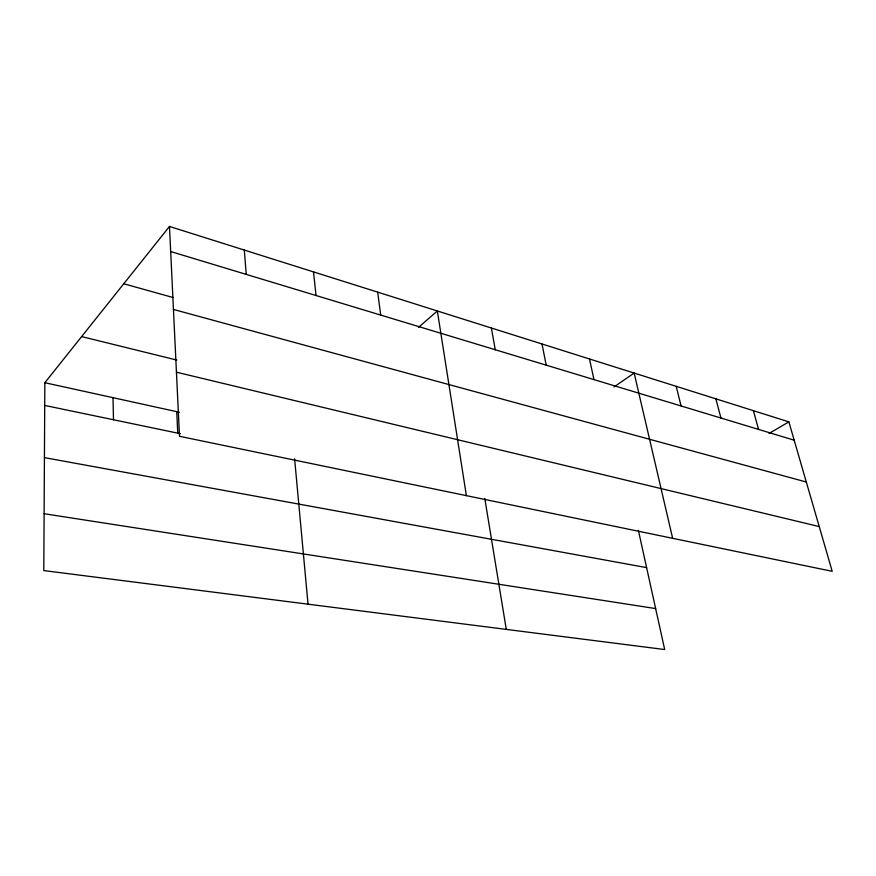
<?xml version="1.0" encoding="UTF-8"?>
<svg xmlns="http://www.w3.org/2000/svg" width="876" height="876" viewBox="0 0 876 876"><rect width="100%" height="100%" fill="white"/><g stroke="black" fill="none" stroke-linecap="round" stroke-linejoin="round"><path stroke-width="1.31" d="M169.484 226.457L179.503 436.303L832.2 571.316L788.871 421.871L169.484 226.457L44.84 382.713L43.8 570.572L664.687 649.543L638.385 530.374M418.454 327.416L437.343 310.958L466.382 495.641M614.032 386.951L634.147 373.056L672.648 538.313M769.051 433.445L788.871 421.871M44.118 513.719L655.642 608.579M44.424 457.622L646.608 567.626M44.72 405.435L180.434 433.708M44.84 382.713L179.394 412.257M176.448 372.19L819.224 526.575M81.632 336.592L176.81 360.069M173.448 309.447L806.314 482.019M123.768 283.769L172.999 297.501M170.689 251.532L794.182 440.19M753.382 410.68L758.572 429.415M715.878 398.843L720.926 418.027M676.195 386.327L681.079 405.971M589.493 358.963L593.961 379.604M542.003 343.983L546.197 365.161M491.392 328.018L495.269 349.743M484.778 498.389L506.284 629.406M377.665 292.135L380.731 315.086M313.498 271.889L316.039 295.519M294.61 458.805L308.034 604.188M244.316 250.054L246.233 274.396M176.744 411.665L177.751 433.149M113.004 397.682L113.486 419.757"/></g></svg>
